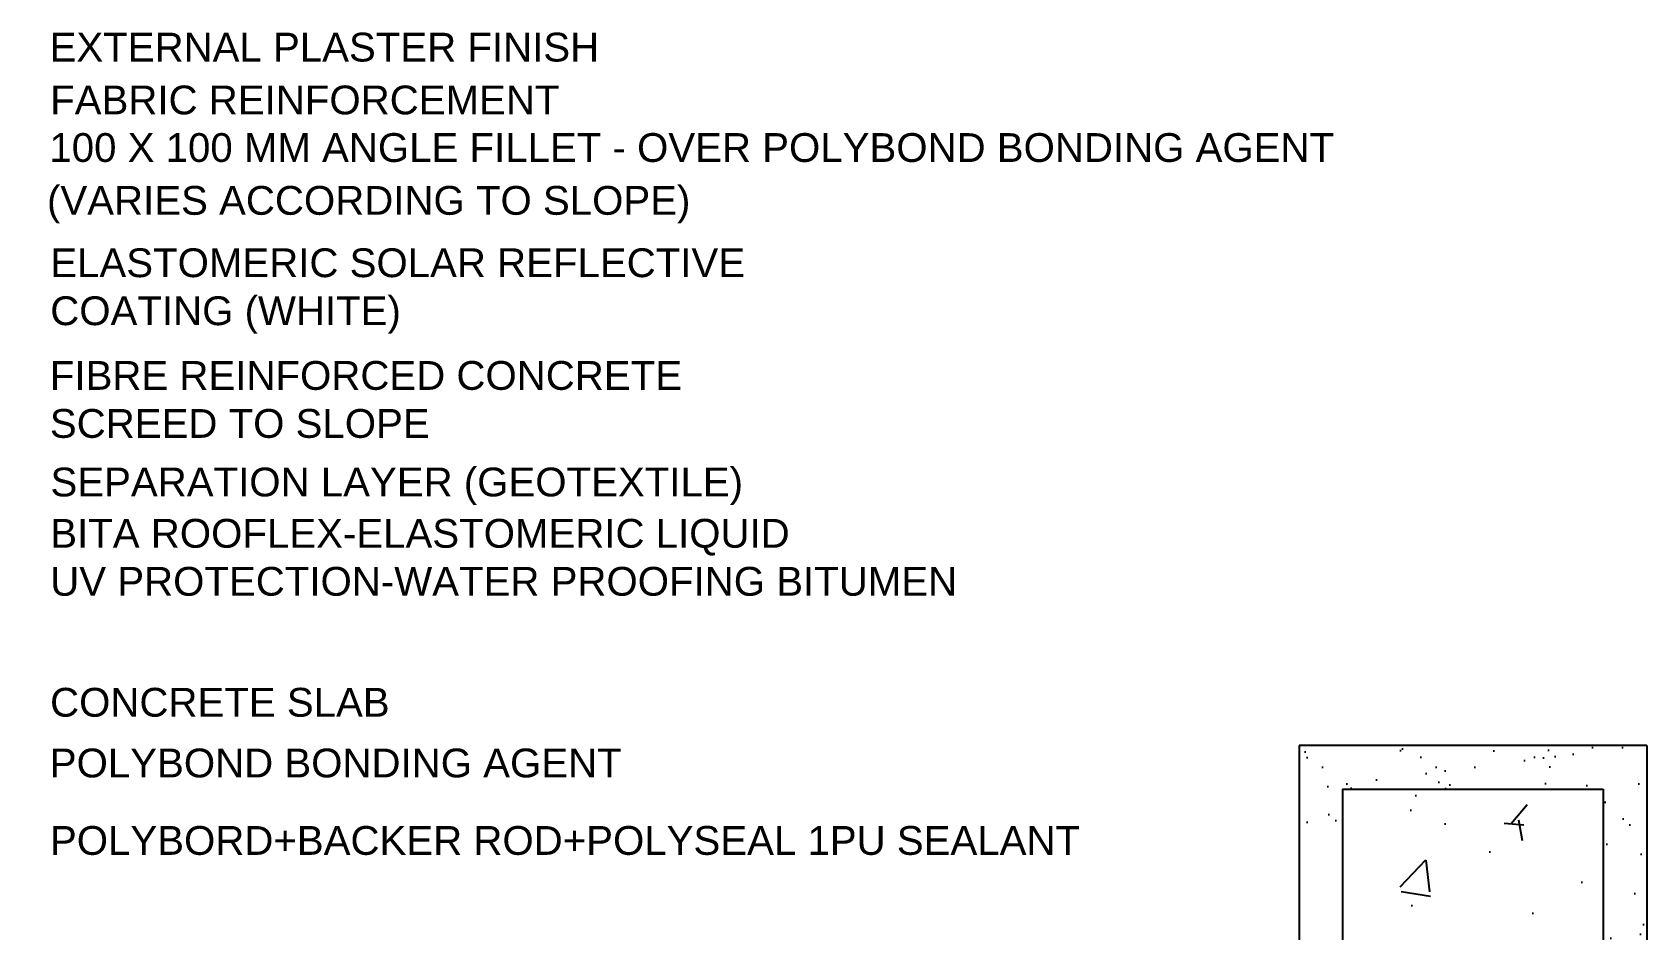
# Model space of a CAD drawing. Header units: centimetres. Extents: x 1605 to 42208, y -25271 to 62166.
# Drawn here: x 23292 to 41868, y -8329 to 1992 of the extents above; entities that cross this region are included whole.
import ezdxf

# ---------------------------------------------------------------- set-up
doc = ezdxf.new("R2010")
doc.units = ezdxf.units.CM
doc.header["$LTSCALE"] = 100
doc.header["$MEASUREMENT"] = 0
for name, color, linetype in [('LIST', 7, 'Continuous'), ('PL-BW', 1, 'Continuous'), ('WALL', 2, 'Continuous')]:
    doc.layers.add(name, color=color, linetype=linetype)
doc.styles.add('TITLE', font='arial.ttf', dxfattribs={"height": 100})

msp = doc.modelspace()

# ---------------------------------------------------------------- hatches: boundary and pattern name
at = {"layer": 'PL-BW'}
h = msp.add_hatch(dxfattribs=at)
h.set_pattern_fill('AR-SAND', scale=420, style=0)
h.set_pattern_definition([(37.50000000000001, (-1614496.520277099, 728337.1532814318), (-26.45721040603543, 809.2659829855266), [0, -638.4, 0, -714, 0, -682.5]), (7.499999999999999, (-1614496.520277099, 728337.1532814318), (743.3062162124454, 1185.301347396491), [0, -344.4, 0, -575.4000000000001, 0, -220.5]), (327.5, (-1615013.1202771, 728337.1532814318), (1307.939581935628, 2.376802485525089), [0, -210, 0, -756, 0, -987]), (317.5, (-1615013.1202771, 728337.1532814318), (1262.573173920363, 368.6237372723846), [0, -105, 0, -495.6, 0, -567])])
h.paths.add_polyline_path([(38368.14939174033, -8311.674132005402, 0.02951652531279937), (37868.14939174056, -8334.208967872986), (37868.14939174056, -10500.21269170483), (38368.14939174056, -10500.21269170483)])
h.paths.add_polyline_path([(39922.31361804553, -6212.494768336972), (37868.14939174033, -6212.494768336739), (37868.14939174079, -7690.50651991586), (38368.14939174056, -7330.746639801979), (38368.14939174056, -6712.494768336972), (39227.4056702191, -6712.494768336972)])
h.paths.add_polyline_path([(41868.14939173497, -6212.494768336739), (39922.3136180453, -6212.494768336739), (39227.40567021887, -6712.494768336972), (41368.14939173497, -6712.494768336972), (41368.14939173404, -9614.277937400711, -0.04751732113856788), (41868.14939173381, -10244.69764691437)])
h.paths.add_polyline_path([(41868.14939173381, -10244.69764691437, 0.0475173211385733), (41368.14939173404, -9614.277937400711), (41368.14939173195, -15494.05767124225, 0.04751732113855482), (41868.14939173195, -14863.63796172905)])
h.paths.add_polyline_path([(41868.14939173218, -16035.16336839283), (41368.14939173171, -16137.98701802743), (41368.14939172938, -22189.09237412628), (41868.14939172938, -22189.09237412652)])
at = {"layer": 'WALL'}
h = msp.add_hatch(dxfattribs=at)
h.set_pattern_fill('AR-CONC', color=155, scale=15, style=0)
h.set_pattern_definition([(49.99999999999999, (-27199785.68179982, -525282.2310308638), (2732.77003494006, -239.0862830835463), [285.75, -3143.25]), (355, (-27199785.68179982, -525282.2310308638), (-528.6423896350049, 2865.8496432327), [228.6000000000001, -2514.6]), (100.4509999999999, (-27199557.95179982, -525302.1547808634), (2204.137524989389, 2626.750317304378), [242.85, -2671.35]), (46.18420000000002, (-27199785.68179982, -524520.2310308638), (4066.185613381948, -630.6349189909072), [428.6249999999995, -4714.874999999992]), (96.63559999999998, (-27199446.83329982, -524572.7835308636), (3561.063516993557, 3711.383338350739), [364.2749999999977, -4007.024999999979]), (351.1840000000001, (-27199785.68179982, -524520.2310308638), (3561.069087209009, 3711.376767908965), [342.9, -3771.9]), (21, (-27199404.68179982, -524710.7310308638), (2274.223197530749, -1533.982777751437), [285.75, -3143.25]), (326.0000000000001, (-27199404.68179982, -524710.7310308638), (927.030425214706, 2762.819491834789), [228.6, -2514.599999999999]), (71.4514, (-27199215.16429982, -524838.5625308637), (3201.247361551867, 1228.842865740862), [242.85, -2671.35]), (37.49999999999999, (-27199785.68179982, -525282.2310308638), (46.32904875887725, 1268.325583097297), [0, -2484.12, 0, -2552.700000000001, 0, -2524.125]), (7.499999999999999, (-27199785.68179982, -525282.2310308638), (1002.294937654586, 1502.708622271793), [0, -1455.42, 0, -2426.97, 0, -962.0249999999999]), (327.5, (-27200635.31179982, -525282.2310308638), (2033.858927503071, -85.93115989010187), [0, -952.5, 0, -2971.8, 0, -3943.349999999999]), (317.5, (-27201016.31179982, -525282.2310308638), (2221.937720790271, 381.3973654999952), [0, -1238.25, 0, -1973.58, 0, -2800.35])])
h.paths.add_polyline_path([(29185.34264985565, -14579.54035371551), (10618.14939173497, -14583.99476833697), (10618.14939174056, -6712.494768336972), (7618.14939174615, -6712.494768336972), (7618.14939174615, -24996.59237412628), (10618.14939174056, -24996.59237412628), (10618.14939174056, -18100.99476833697), (29199.57860174589, -18100.99476833697)])
h.paths.add_polyline_path([(41368.14939172938, -6712.494768336972), (38368.14939174615, -6712.494768336972), (38368.14939174056, -14583.99476833697), (30136.72018172988, -14583.99476833697), (30251.34939173632, -18100.99476833697), (38368.14939174056, -18100.99476833697), (38368.14939173497, -24996.59237412628), (41372.68591994303, -24996.59237412628)])

# ---------------------------------------------------------------- linework, layer by layer
at = {"layer": 'WALL', "color": 7}
for p, q in [((37868.14939174056, -6212.494768336972), (37868.14939174056, -10500.21269170507)), ((41868.14939173521, -6212.494768336972), (37868.14939174056, -6212.494768336972)), ((41868.14939173521, -6212.494768336972), (41868.14939172938, -24996.59237412652)), ((38368.14939174056, -6712.494768336972), (38368.14939174056, -14583.99476833697)), ((38368.14939174056, -6712.494768336972), (41368.14939174056, -6712.494768336972)), ((38368.14939174056, -6712.494768336972), (38368.14939174056, -14212.49476833697)), ((41368.14939173497, -6712.494768336972), (41368.14939172938, -24996.59237412628))]:
    msp.add_line(p, q, dxfattribs=at)

# ---------------------------------------------------------------- texts
at = {"layer": 'LIST', "color": 2, "lineweight": 30, "char_height": 331.2, "attachment_point": 1, "style": 'TITLE'}
for s, insert in [('{\\fArial|b0|i0|c0|p34;EXTERNAL PLASTER FINISH} ', (23490.60301929875, 1987.363185597027)), ('{\\fArial|b0|i0|c0|p34;FABRIC REINFORCEMENT}', (23497.77985468321, 1379.692927660795)), ('{\\fArial|b0|i0|c0|p34;100 X 100 MM ANGLE FILLET - OVER POLYBOND BONDING AGENT}', (23488.77216803888, 832.5094891459703)), ('{\\fArial|b0|i0|c0|p34;\\P (VARIES ACCORDING TO SLOPE)}', (23332.84988968703, 776.8010022604394)), ('SEPARATION LAYER (GEOTEXTILE)', (23501.1109218651, -3014.601212043988)), ('{\\fArial|b0|i0|c0|p34;CONCRETE SLAB} ', (23496.55658911495, -5548.170366822716)), ('{\\fArial|b0|i0|c0|p34;POLYBOND BONDING AGENT} ', (23493.19348429237, -6246.210982220571)), ('POLYBORD+BACKER ROD+POLYSEAL 1PU SEALANT ', (23495.19348429237, -7137.150255533026))]:
    msp.add_mtext(s, dxfattribs=dict(at, insert=insert))
for s, insert, width in [('ELASTOMERIC SOLAR REFLECTIVE \\PCOATING (WHITE)', (23498.77985468321, -492.6838659230598), 15055.17832705122), ('FIBRE REINFORCED CONCRETE\\PSCREED TO SLOPE', (23494.247166235, -1788.766507800992), 13045.91281473055), ('BITA ROOFLEX-ELASTOMERIC LIQUID\\PUV PROTECTION-WATER PROOFING BITUMEN', (23498.7401398865, -3604.634497196388), 12466.38713112241)]:
    msp.add_mtext(s, dxfattribs=dict(at, insert=insert, width=width))

doc.saveas('drawing.dxf')
